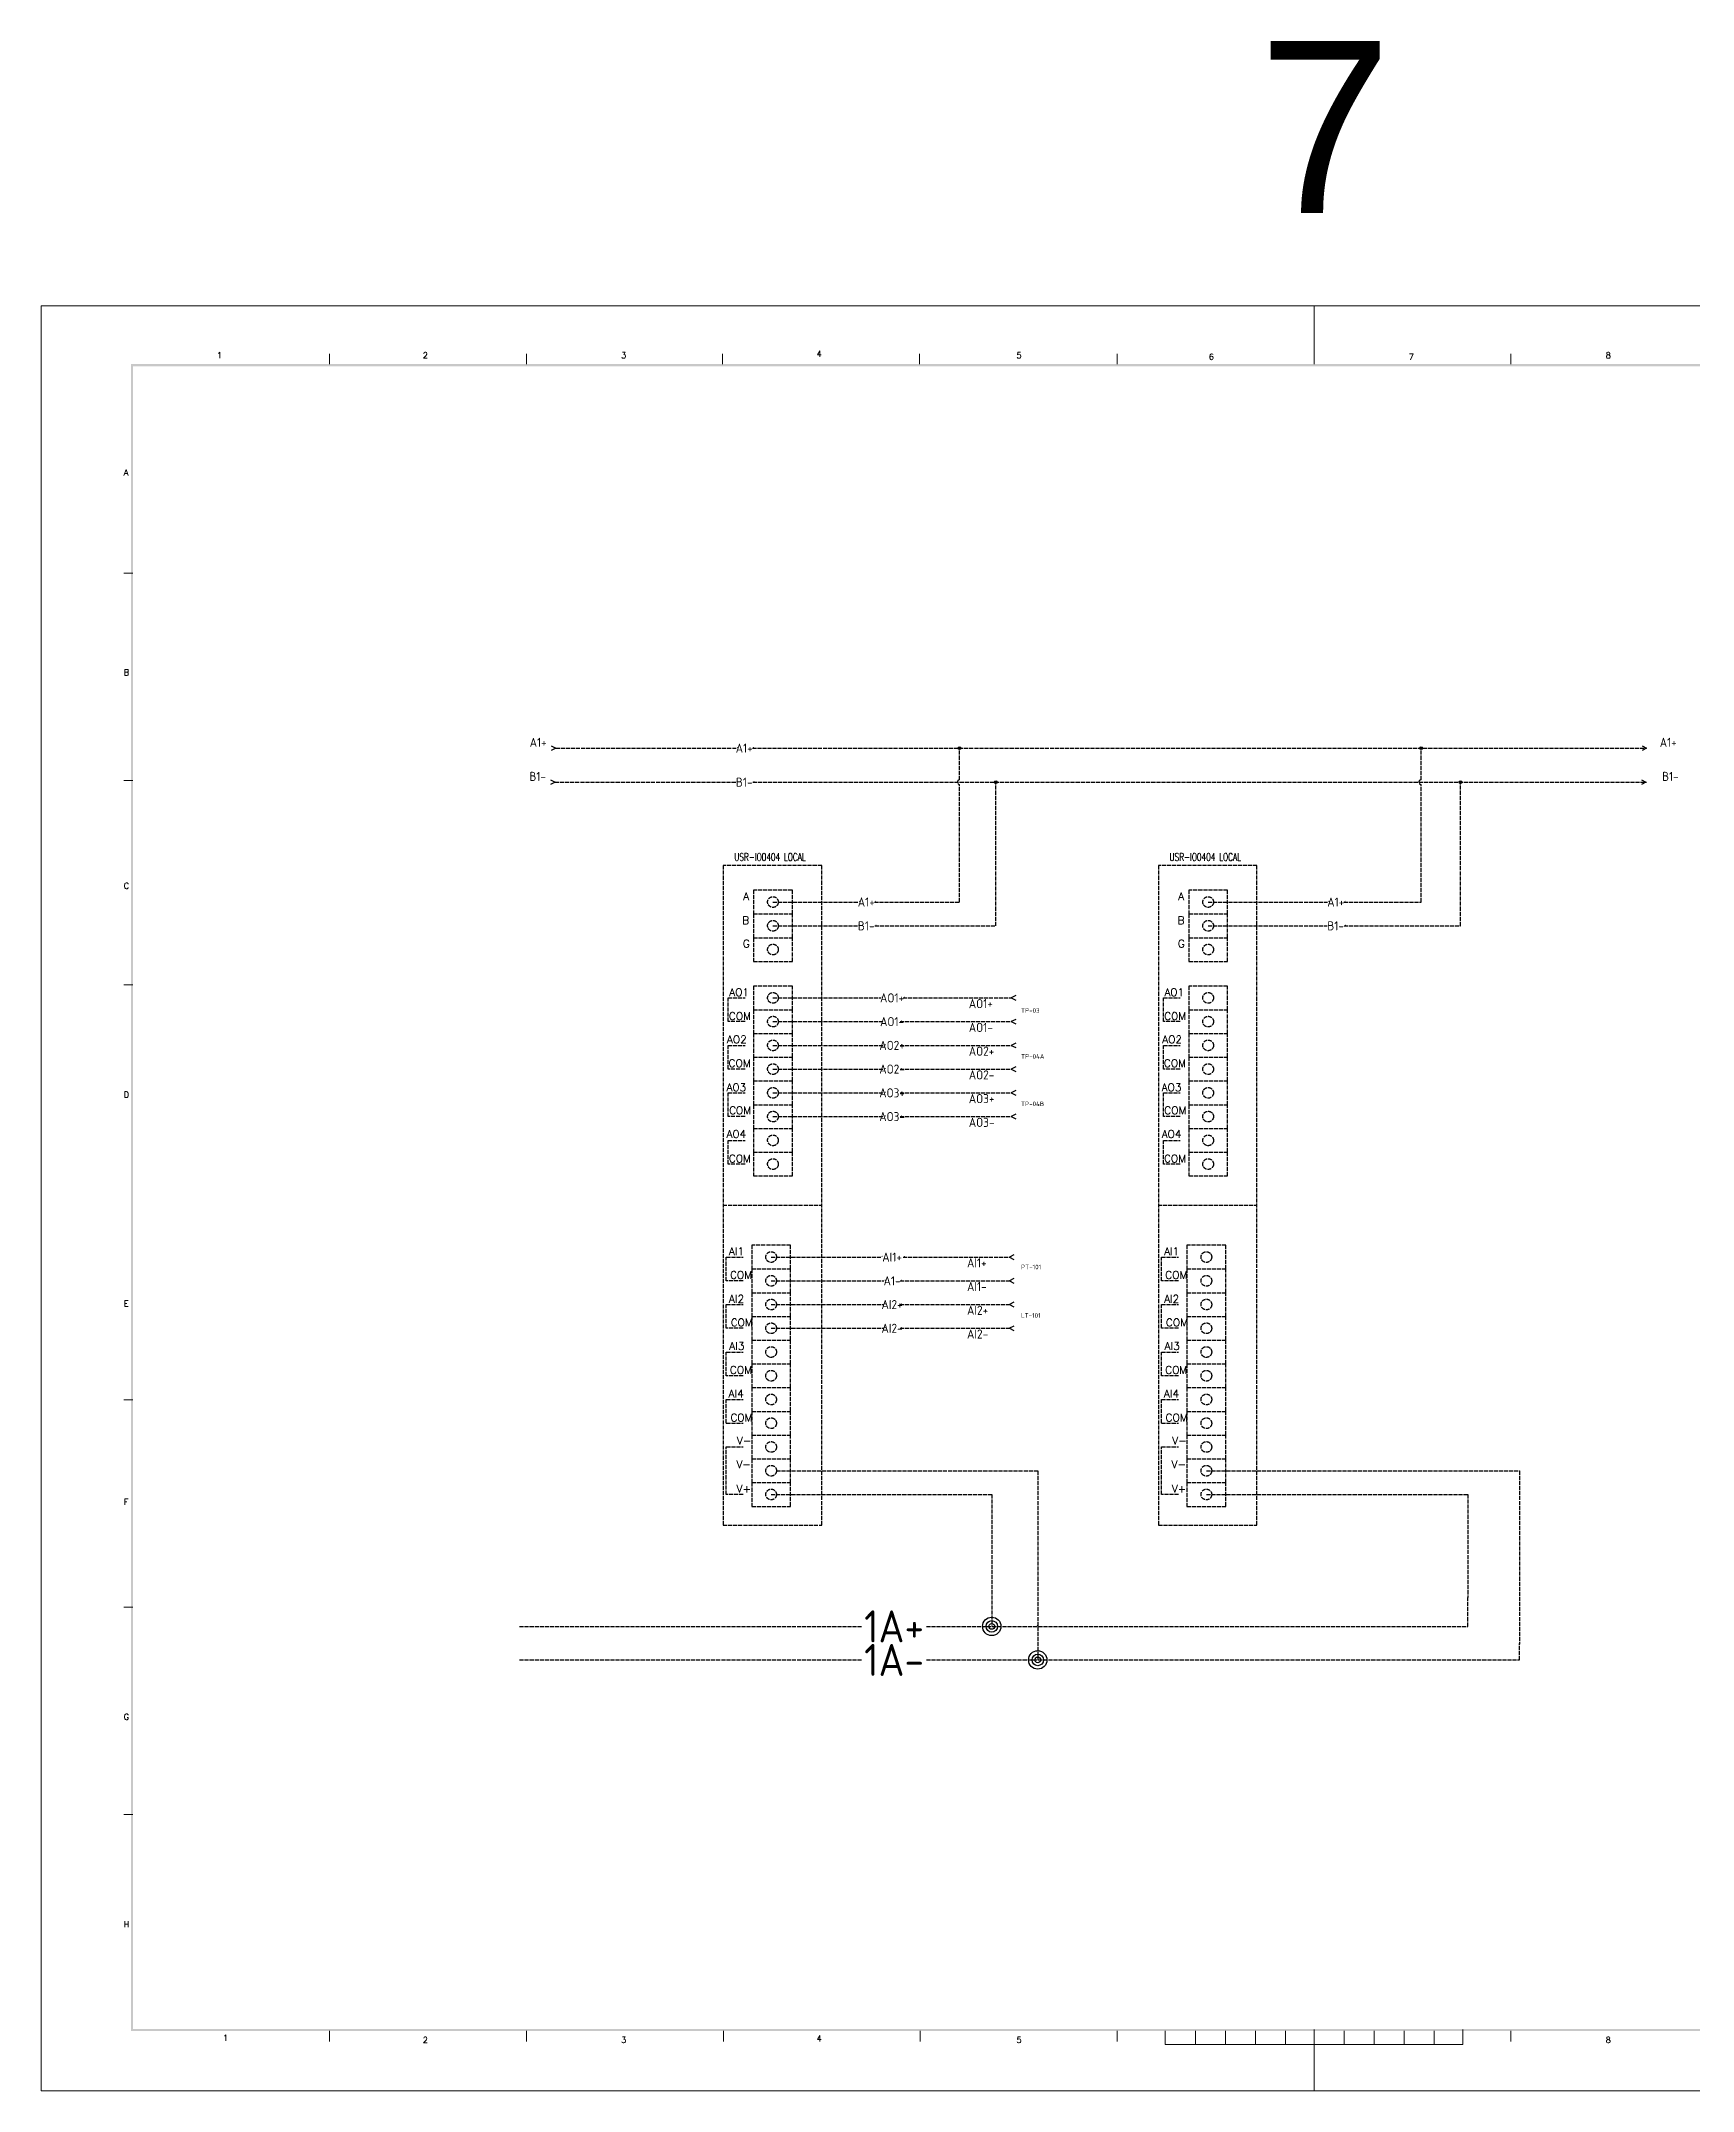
# Model space of a CAD drawing. Header units: millimetres. Extents: x 67033 to 212947, y 35102 to 335921.
# Drawn here: x 84038 to 88950, y 157136 to 163233 of the extents above; entities that cross this region are included whole.
import ezdxf
from ezdxf.enums import TextEntityAlignment as Align

# ---------------------------------------------------------------- set-up
doc = ezdxf.new("R2010")
doc.units = ezdxf.units.MM
doc.linetypes.add('ACAD_ISO02W100', pattern=[15, 12, -3])
for name, color, linetype in [('BORDER', 7, 'Continuous'), ('DESC', 1, 'Continuous'), ('MISC', 2, 'Continuous'), ('RED_2.5mm^2', 1, 'Continuous'), ('SYMS', 7, 'Continuous'), ('WIRES', 7, 'Continuous')]:
    doc.layers.add(name, color=color, linetype=linetype)
doc.styles.add('3', font='ROMANS.SHX', dxfattribs={"width": 0.75})
doc.styles.add('ROMANS', font='romans.shx', dxfattribs={"height": 0.3})
doc.styles.get("Standard").update_dxf_attribs({"font": 'arial.ttf'})
doc.styles.add('WD', font='romans.shx')
doc.styles.add('WD_IEC', font='isocp2.shx', dxfattribs={"width": 0.9, "height": 4})

# ---------------------------------------------------------------- blocks, each defined once
blk = doc.blocks.new('HA1X1')
blk.add_lwpolyline([(-2.5, 1.25), (0, 0), (-2.5, -1.25)])
at = {"style": 'WD_IEC', "flags": 1}
blk.add_attdef('X4TERM01', (0, 0), '', height=0.32, dxfattribs=at)
at = {"style": 'WD_IEC'}
blk.add_attdef('DESC1', (2.5, 0.675), '', height=2.5, dxfattribs=at)
blk.add_attdef('DESC2', text='', height=2.5, dxfattribs=at).set_placement((2.5, -0.675), align=Align.TOP_LEFT)
blk = doc.blocks.new('HT0_LGENERIC')
at = {"style": 'WD_IEC'}
blk.add_attdef('COLOR', text='', height=2.5, dxfattribs=at).set_placement((0, 0), align=Align.MIDDLE_CENTER)
for tag, p in [('X4_TINY_DOT_DONT_REMOVE', (-2.5, 0)), ('X1_TINY_DOT_DONT_REMOVE', (2.5, 0))]:
    blk.add_attdef(tag, p, '', height=0.002, dxfattribs=at)
at = {"style": 'WD_IEC', "flags": 1}
for tag, p in [('X4TERM01', (-2.5, 0)), ('X1TERM01', (2.5, 0))]:
    blk.add_attdef(tag, p, '', height=0.2, dxfattribs=at)
blk = doc.blocks.new('HA1X3Y')
blk.add_lwpolyline([(-2.5, 1.25), (0, 0), (-2.5, -1.25)])
at = {"style": 'WD_IEC'}
blk.add_attdef('DESC1', text='', height=2.5, dxfattribs=at).set_placement((-5, 0.675), align=Align.RIGHT)
at = {"style": 'WD_IEC', "flags": 1}
blk.add_attdef('X1TERM01', (0, 0), '', height=0.32, dxfattribs=at)
at = {"style": 'WD_IEC'}
blk.add_attdef('DESC2', text='', height=2.5, dxfattribs=at).set_placement((-5, -0.675), align=Align.TOP_RIGHT)
blk = doc.blocks.new('WDDOT')
for radius in [0.72, 0.449, 0.223]:
    blk.add_circle((0, 0), radius)

msp = doc.modelspace()

# ---------------------------------------------------------------- linework, layer by layer
at = {"linetype": 'ACAD_ISO02W100'}
for p, q in [((86066.1, 158818.4), (86359.2, 158818.4)), ((87360.3, 158818.4), (87653.4, 158818.4))]:
    msp.add_line(p, q, dxfattribs=at)
at = {"layer": 'BORDER', "linetype": 'Continuous', "lineweight": 9}
for p, q in [((87823.2, 162445.3), (87823.2, 162271)), ((84895.8, 162302.3), (84895.8, 162271)), ((85481.3, 162302.3), (85481.3, 162271)), ((86064.3, 162302.3), (86064.3, 162271)), ((86649.8, 162302.3), (86649.8, 162271)), ((87237.7, 162302.3), (87237.7, 162271)), ((88408.7, 162302.3), (88408.7, 162271)), ((84310.3, 161649.8), (84283.5, 161649.8)), ((84310.3, 161033), (84283.5, 161033)), ((84310.3, 160425.2), (84283.5, 160425.2)), ((84310.3, 159191.6), (84283.5, 159191.6)), ((84310.3, 158574.8), (84283.5, 158574.8)), ((84310.3, 157958.1), (84283.5, 157958.1)), ((84895.8, 157314.5), (84895.8, 157283.2)), ((85481.3, 157314.5), (85481.3, 157283.2)), ((86066.8, 157314.5), (86066.8, 157283.2)), ((86652.3, 157314.5), (86652.3, 157283.2)), ((87237.7, 157314.5), (87237.7, 157283.2)), ((87380.8, 157274.2), (87380.8, 157314.5)), ((87470.2, 157274.2), (87470.2, 157314.5)), ((87470.2, 157274.2), (87470.2, 157314.5)), ((87559.5, 157274.2), (87559.5, 157314.5)), ((87559.5, 157314.5), (87559.5, 157274.2)), ((87648.9, 157274.2), (87648.9, 157314.5)), ((87648.9, 157274.2), (87648.9, 157314.5)), ((87738.3, 157274.2), (87738.3, 157314.5)), ((87738.3, 157314.5), (87738.3, 157274.2)), ((87823.2, 157318.9), (87823.2, 157274.2)), ((87823.2, 157274.2), (87823.2, 157314.5)), ((87823.2, 157310), (87823.2, 157135.7)), ((87912.6, 157274.2), (87912.6, 157314.5)), ((87912.6, 157274.2), (87912.6, 157314.5)), ((88002, 157274.2), (88002, 157314.5)), ((88002, 157314.5), (88002, 157274.2)), ((88091.4, 157274.2), (88091.4, 157314.5)), ((88091.4, 157274.2), (88091.4, 157314.5)), ((88180.8, 157274.2), (88180.8, 157314.5)), ((88180.8, 157314.5), (88180.8, 157274.2)), ((88265.7, 157318.9), (88265.7, 157274.2)), ((88408.7, 157314.5), (88408.7, 157283.2)), ((87823.2, 157274.2), (87380.8, 157274.2)), ((88265.7, 157274.2), (87823.2, 157274.2))]:
    msp.add_line(p, q, dxfattribs=at)
msp.add_lwpolyline([(84037.7, 157135.7), (91555.2, 157135.7), (91555.2, 162445.3), (84037.7, 162445.3)], close=True, dxfattribs=at)
at = {"layer": 'BORDER', "lineweight": 9}
for points in [[(84311.6, 162265.2), (84305.4, 162271.5), (84311.6, 157320.5), (84305.4, 157314.1)], [(91370.6, 162265.2), (91376.9, 162271.5), (84311.6, 162265.2), (84305.4, 162271.5)], [(84311.6, 157320.5), (84305.4, 157314.1), (91370.6, 157320.5), (91376.8, 157314.1)]]:
    msp.add_trace(points, dxfattribs=at)
at = {"layer": 'RED_2.5mm^2', "linetype": 'ACAD_ISO02W100'}
for p, q in [((85568.4, 161129.5), (86104.7, 161129.5)), ((86153, 161129.5), (88812, 161129.5)), ((86769.3, 161035.2), (86769.3, 161129.5)), ((88141.7, 161035.2), (88141.7, 161129.5)), ((85566.4, 161028.4), (86103.4, 161028.4)), ((86154.3, 161028.4), (88812, 161028.4)), ((86769.3, 160671.8), (86769.3, 161021.5)), ((86876.8, 160601.1), (86876.8, 161028.4)), ((88141.7, 160671.8), (88141.7, 161021.5)), ((88259, 160601.1), (88259, 161028.4)), ((86214.1, 160671.8), (86467.6, 160671.8)), ((86515.8, 160671.8), (86769.3, 160671.8)), ((87508.3, 160671.8), (87863.6, 160671.8)), ((87911.8, 160671.8), (88141.7, 160671.8)), ((86214.1, 160601.1), (86466, 160601.1)), ((86516.9, 160601.1), (86876.8, 160601.1)), ((87508.3, 160601.1), (87862, 160601.1)), ((87912.9, 160601.1), (88259, 160601.1)), ((86214.1, 160386.7), (86535.2, 160386.7)), ((86601.5, 160386.7), (86922.6, 160386.7)), ((86214.1, 160316.1), (86544.3, 160316.1)), ((86592.5, 160316.1), (86922.6, 160316.1)), ((86214.1, 160245.5), (86544.3, 160245.5)), ((86592.5, 160245.5), (86922.6, 160245.5)), ((86214.1, 160174.9), (86544.3, 160174.9)), ((86592.5, 160174.9), (86922.6, 160174.9)), ((86214.1, 160104.3), (86544.3, 160104.3)), ((86592.5, 160104.3), (86922.6, 160104.3)), ((86214.1, 160033.7), (86544.3, 160033.7)), ((86592.5, 160033.7), (86922.6, 160033.7)), ((86208.8, 159615.9), (86535.2, 159615.9)), ((86601.5, 159615.9), (86917.2, 159615.9)), ((86208.8, 159545.3), (86544.3, 159545.3)), ((86592.5, 159545.3), (86917.2, 159545.3)), ((86208.8, 159474.7), (86544.3, 159474.7)), ((86592.5, 159474.7), (86917.2, 159474.7)), ((86208.8, 159404.1), (86544.3, 159404.1)), ((86592.5, 159404.1), (86917.2, 159404.1)), ((86224.7, 158980.4), (87001.6, 158980.4)), ((87001.6, 158980.4), (87001.6, 158417.7)), ((87503, 158980.4), (88433.8, 158980.4)), ((88433.8, 158980.4), (88433.8, 158464.2)), ((86208.8, 158909.8), (86864.8, 158909.8)), ((86864.8, 158909.8), (86864.8, 158517.5)), ((87503, 158909.8), (88280.7, 158909.8)), ((88280.7, 158909.8), (88280.7, 158603.2)), ((88280.7, 158517.5), (88280.7, 158603.2)), ((85460.7, 158517.5), (86478.6, 158517.5)), ((86670.3, 158517.5), (86866.7, 158517.5)), ((86866.7, 158517.5), (86999.7, 158517.5)), ((87003.5, 158517.5), (88280.7, 158517.5)), ((88433.8, 158417.7), (88433.8, 158466.8)), ((85460.7, 158417.7), (86478.6, 158417.7)), ((86670.3, 158417.7), (86866.7, 158417.7)), ((86866.7, 158417.7), (87003.5, 158417.7)), ((87003.5, 158417.7), (88433.8, 158417.7))]:
    msp.add_line(p, q, dxfattribs=at)
for centre, radius, start, end in [((86769.3, 161028.4), 6.87, 90, 270), ((88141.7, 161028.4), 6.87, 90, 270), ((87001.6, 158517.5), 1.9, 0, 180)]:
    msp.add_arc(centre, radius, start, end, dxfattribs=at)
at = {"layer": 'WIRES', "linetype": 'ACAD_ISO02W100'}
for p, q in [((86066.1, 160780.3), (86066.1, 158818.4)), ((86359.2, 160780.3), (86066.1, 160780.3)), ((86359.2, 158818.4), (86359.2, 160780.3)), ((87360.3, 160780.3), (87360.3, 158818.4)), ((87653.4, 160780.3), (87360.3, 160780.3)), ((87653.4, 158818.4), (87653.4, 160780.3)), ((86271.8, 160707.1), (86156.5, 160707.1)), ((86156.5, 160707.1), (86156.5, 160636.4)), ((86271.8, 160636.4), (86271.8, 160707.1)), ((87566, 160707.1), (87450.7, 160707.1)), ((87450.7, 160707.1), (87450.7, 160636.4)), ((87566, 160636.4), (87566, 160707.1)), ((86156.5, 160636.4), (86271.8, 160636.4)), ((86156.5, 160636.4), (86156.5, 160565.8)), ((86271.8, 160565.8), (86271.8, 160636.4)), ((87450.7, 160636.4), (87566, 160636.4)), ((87450.7, 160636.4), (87450.7, 160565.8)), ((87566, 160565.8), (87566, 160636.4)), ((86156.5, 160565.8), (86271.8, 160565.8)), ((86156.5, 160565.8), (86156.5, 160495.2)), ((86271.8, 160495.2), (86271.8, 160565.8)), ((87450.7, 160565.8), (87566, 160565.8)), ((87450.7, 160565.8), (87450.7, 160495.2)), ((87566, 160495.2), (87566, 160565.8)), ((86156.5, 160495.2), (86271.8, 160495.2)), ((87450.7, 160495.2), (87566, 160495.2)), ((86271.8, 160422), (86156.5, 160422)), ((86156.5, 160422), (86156.5, 160351.4)), ((86271.8, 160351.4), (86271.8, 160422)), ((87566, 160422), (87450.7, 160422)), ((87450.7, 160422), (87450.7, 160351.4)), ((87566, 160351.4), (87566, 160422)), ((86080.8, 160386.7), (86131.3, 160386.7)), ((86080.8, 160316.1), (86080.8, 160386.7)), ((86156.5, 160351.4), (86271.8, 160351.4)), ((86156.5, 160351.4), (86156.5, 160280.8)), ((86271.8, 160280.8), (86271.8, 160351.4)), ((87375.1, 160386.7), (87425.5, 160386.7)), ((87375.1, 160316.1), (87375.1, 160386.7)), ((87450.7, 160351.4), (87566, 160351.4)), ((87450.7, 160351.4), (87450.7, 160280.8)), ((87566, 160280.8), (87566, 160351.4)), ((86131.3, 160316.1), (86080.8, 160316.1)), ((87425.5, 160316.1), (87375.1, 160316.1)), ((86080.8, 160245.5), (86131.3, 160245.5)), ((86080.8, 160174.9), (86080.8, 160245.5)), ((86156.5, 160280.8), (86271.8, 160280.8)), ((86156.5, 160280.8), (86156.5, 160210.2)), ((86271.8, 160210.2), (86271.8, 160280.8)), ((87375.1, 160245.5), (87425.5, 160245.5)), ((87375.1, 160174.9), (87375.1, 160245.5)), ((87450.7, 160280.8), (87566, 160280.8)), ((87450.7, 160280.8), (87450.7, 160210.2)), ((87566, 160210.2), (87566, 160280.8)), ((86131.3, 160174.9), (86080.8, 160174.9)), ((86156.5, 160210.2), (86271.8, 160210.2)), ((86156.5, 160210.2), (86156.5, 160139.6)), ((86271.8, 160139.6), (86271.8, 160210.2)), ((87425.5, 160174.9), (87375.1, 160174.9)), ((87450.7, 160210.2), (87566, 160210.2)), ((87450.7, 160210.2), (87450.7, 160139.6)), ((87566, 160139.6), (87566, 160210.2)), ((86156.5, 160139.6), (86271.8, 160139.6)), ((86156.5, 160139.6), (86156.5, 160069)), ((86271.8, 160069), (86271.8, 160139.6)), ((87450.7, 160139.6), (87566, 160139.6)), ((87450.7, 160139.6), (87450.7, 160069)), ((87566, 160069), (87566, 160139.6)), ((86080.8, 160104.3), (86131.3, 160104.3)), ((86080.8, 160033.7), (86080.8, 160104.3)), ((86156.5, 160069), (86271.8, 160069)), ((86156.5, 160069), (86156.5, 159998.4)), ((86271.8, 159998.4), (86271.8, 160069)), ((87375.1, 160104.3), (87425.5, 160104.3)), ((87375.1, 160033.7), (87375.1, 160104.3)), ((87450.7, 160069), (87566, 160069)), ((87450.7, 160069), (87450.7, 159998.4)), ((87566, 159998.4), (87566, 160069)), ((86131.3, 160033.7), (86080.8, 160033.7)), ((86156.5, 159998.4), (86271.8, 159998.4)), ((86156.5, 159998.4), (86156.5, 159927.7)), ((86271.8, 159927.7), (86271.8, 159998.4)), ((87425.5, 160033.7), (87375.1, 160033.7)), ((87450.7, 159998.4), (87566, 159998.4)), ((87450.7, 159998.4), (87450.7, 159927.7)), ((87566, 159927.7), (87566, 159998.4)), ((86080.8, 159963), (86131.3, 159963)), ((86080.8, 159892.4), (86080.8, 159963)), ((86156.5, 159927.7), (86271.8, 159927.7)), ((86156.5, 159927.7), (86156.5, 159857.1)), ((86271.8, 159857.1), (86271.8, 159927.7)), ((87375.1, 159963), (87425.5, 159963)), ((87375.1, 159892.4), (87375.1, 159963)), ((87450.7, 159927.7), (87566, 159927.7)), ((87450.7, 159927.7), (87450.7, 159857.1)), ((87566, 159857.1), (87566, 159927.7)), ((86131.3, 159892.4), (86080.8, 159892.4)), ((87425.5, 159892.4), (87375.1, 159892.4)), ((86156.5, 159857.1), (86271.8, 159857.1)), ((87450.7, 159857.1), (87566, 159857.1)), ((86065.5, 159770.4), (86359.2, 159770.4)), ((87359.7, 159770.4), (87653.4, 159770.4)), ((86266.5, 159651.2), (86151.1, 159651.2)), ((86151.1, 159651.2), (86151.1, 159580.6)), ((86266.5, 159580.6), (86266.5, 159651.2)), ((87560.7, 159651.2), (87445.3, 159651.2)), ((87445.3, 159651.2), (87445.3, 159580.6)), ((87560.7, 159580.6), (87560.7, 159651.2)), ((86075.5, 159615.9), (86125.9, 159615.9)), ((86075.5, 159545.3), (86075.5, 159615.9)), ((86151.1, 159580.6), (86266.5, 159580.6)), ((86151.1, 159580.6), (86151.1, 159510)), ((86266.5, 159510), (86266.5, 159580.6)), ((87369.7, 159615.9), (87420.1, 159615.9)), ((87369.7, 159545.3), (87369.7, 159615.9)), ((87445.3, 159580.6), (87560.7, 159580.6)), ((87445.3, 159580.6), (87445.3, 159510)), ((87560.7, 159510), (87560.7, 159580.6)), ((86125.9, 159545.3), (86075.5, 159545.3)), ((86151.1, 159510), (86266.5, 159510)), ((86151.1, 159510), (86151.1, 159439.4)), ((86266.5, 159439.4), (86266.5, 159510)), ((87420.1, 159545.3), (87369.7, 159545.3)), ((87445.3, 159510), (87560.7, 159510)), ((87445.3, 159510), (87445.3, 159439.4)), ((87560.7, 159439.4), (87560.7, 159510)), ((86075.5, 159474.7), (86125.9, 159474.7)), ((86075.5, 159404.1), (86075.5, 159474.7)), ((86151.1, 159439.4), (86266.5, 159439.4)), ((86151.1, 159439.4), (86151.1, 159368.8)), ((86266.5, 159368.8), (86266.5, 159439.4)), ((87369.7, 159474.7), (87420.1, 159474.7)), ((87369.7, 159404.1), (87369.7, 159474.7)), ((87445.3, 159439.4), (87560.7, 159439.4)), ((87445.3, 159439.4), (87445.3, 159368.8)), ((87560.7, 159368.8), (87560.7, 159439.4)), ((86125.9, 159404.1), (86075.5, 159404.1)), ((87420.1, 159404.1), (87369.7, 159404.1)), ((86075.5, 159333.5), (86125.9, 159333.5)), ((86075.5, 159262.9), (86075.5, 159333.5)), ((86151.1, 159368.8), (86266.5, 159368.8)), ((86151.1, 159368.8), (86151.1, 159298.2)), ((86266.5, 159298.2), (86266.5, 159368.8)), ((87369.7, 159333.5), (87420.1, 159333.5)), ((87369.7, 159262.9), (87369.7, 159333.5)), ((87445.3, 159368.8), (87560.7, 159368.8)), ((87445.3, 159368.8), (87445.3, 159298.2)), ((87560.7, 159298.2), (87560.7, 159368.8)), ((86125.9, 159262.9), (86075.5, 159262.9)), ((86151.1, 159298.2), (86266.5, 159298.2)), ((86151.1, 159298.2), (86151.1, 159227.6)), ((86266.5, 159227.6), (86266.5, 159298.2)), ((87420.1, 159262.9), (87369.7, 159262.9)), ((87445.3, 159298.2), (87560.7, 159298.2)), ((87445.3, 159298.2), (87445.3, 159227.6)), ((87560.7, 159227.6), (87560.7, 159298.2)), ((86075.5, 159192.3), (86125.9, 159192.3)), ((86075.5, 159121.7), (86075.5, 159192.3)), ((86151.1, 159227.6), (86266.5, 159227.6)), ((86151.1, 159227.6), (86151.1, 159157)), ((86266.5, 159157), (86266.5, 159227.6)), ((87369.7, 159192.3), (87420.1, 159192.3)), ((87369.7, 159121.7), (87369.7, 159192.3)), ((87445.3, 159227.6), (87560.7, 159227.6)), ((87445.3, 159227.6), (87445.3, 159157)), ((87560.7, 159157), (87560.7, 159227.6)), ((86151.1, 159157), (86266.5, 159157)), ((86151.1, 159157), (86151.1, 159086.4)), ((86266.5, 159086.4), (86266.5, 159157)), ((87445.3, 159157), (87560.7, 159157)), ((87445.3, 159157), (87445.3, 159086.4)), ((87560.7, 159086.4), (87560.7, 159157)), ((86075.5, 159121.7), (86125.9, 159121.7)), ((86151.1, 159086.4), (86266.5, 159086.4)), ((86151.1, 159086.4), (86151.1, 159015.8)), ((86266.5, 159015.8), (86266.5, 159086.4)), ((87369.7, 159121.7), (87420.1, 159121.7)), ((87445.3, 159086.4), (87560.7, 159086.4)), ((87445.3, 159086.4), (87445.3, 159015.8)), ((87560.7, 159015.8), (87560.7, 159086.4)), ((86075.5, 159051.1), (86125.9, 159051.1)), ((86075.5, 158909.8), (86075.5, 159051.1)), ((86151.1, 159015.8), (86266.5, 159015.8)), ((86151.1, 159015.8), (86151.1, 158945.1)), ((86266.5, 158945.1), (86266.5, 159015.8)), ((87369.7, 159051.1), (87420.1, 159051.1)), ((87369.7, 158909.8), (87369.7, 159051.1)), ((87445.3, 159015.8), (87560.7, 159015.8)), ((87445.3, 159015.8), (87445.3, 158945.1)), ((87560.7, 158945.1), (87560.7, 159015.8)), ((86125.9, 158909.8), (86075.5, 158909.8)), ((86151.1, 158945.1), (86266.5, 158945.1)), ((86151.1, 158945.1), (86151.1, 158874.5)), ((86266.5, 158874.5), (86266.5, 158945.1)), ((87420.1, 158909.8), (87369.7, 158909.8)), ((87445.3, 158945.1), (87560.7, 158945.1)), ((87445.3, 158945.1), (87445.3, 158874.5)), ((87560.7, 158874.5), (87560.7, 158945.1)), ((86151.1, 158874.5), (86266.5, 158874.5)), ((87445.3, 158874.5), (87560.7, 158874.5))]:
    msp.add_line(p, q, dxfattribs=at)
for centre in [(86214.1, 160671.8), (87508.3, 160671.8), (86214.1, 160601.1), (87508.3, 160601.1), (86214.1, 160530.5), (87508.3, 160530.5), (86214.1, 160386.7), (87508.3, 160386.7), (86214.1, 160316.1), (87508.3, 160316.1), (86214.1, 160245.5), (87508.3, 160245.5), (86214.1, 160174.9), (87508.3, 160174.9), (86214.1, 160104.3), (87508.3, 160104.3), (86214.1, 160033.7), (87508.3, 160033.7), (86214.1, 159963), (87508.3, 159963), (86214.1, 159892.4), (87508.3, 159892.4), (86208.8, 159615.9), (87503, 159615.9), (86208.8, 159545.3), (87503, 159545.3), (86208.8, 159474.7), (87503, 159474.7), (86208.8, 159404.1), (87503, 159404.1), (86208.8, 159333.5), (87503, 159333.5), (86208.8, 159262.9), (87503, 159262.9), (86208.8, 159192.3), (87503, 159192.3), (86208.8, 159121.7), (87503, 159121.7), (86208.8, 159051.1), (87503, 159051.1), (86208.8, 158980.4), (87503, 158980.4), (86208.8, 158909.8), (87503, 158909.8)]:
    msp.add_circle(centre, 15.9, dxfattribs=at)

# ---------------------------------------------------------------- block references
at = {"layer": 'SYMS', "linetype": 'ACAD_ISO02W100'}
ref = msp.add_blockref('HA1X3Y', (85568.4, 161129.5), dxfattribs=dict(at, xscale=5.406368959740677, yscale=5.406368959740677, zscale=5.406368959740677))
ref.add_attrib('DESC1', 'A1+', dxfattribs={"layer": 'DESC', "height": 27.03, "style": 'WD_IEC'}).set_placement((85541.4, 161133.2), align=Align.RIGHT)
ref = msp.add_blockref('HT0_LGENERIC', (86128.8, 161129.5), dxfattribs=dict(at, xscale=5.406368959740677, yscale=5.406368959740677, zscale=5.406368959740677))
ref.add_attrib('X4_TINY_DOT_DONT_REMOVE', '.', (86104.7, 161129.5), dxfattribs={"layer": 'MISC', "height": 27, "style": 'WD_IEC'})
ref.add_attrib('X1_TINY_DOT_DONT_REMOVE', '.', (86153, 161129.5), dxfattribs={"layer": 'MISC', "height": 27, "style": 'WD_IEC'})
ref.add_attrib('COLOR', 'A1+', dxfattribs={"layer": 'MISC', "height": 27.03, "style": 'WD_IEC'}).set_placement((86128.8, 161129.5), align=Align.MIDDLE_CENTER)
ref = msp.add_blockref('HA1X3Y', (88812, 161129.5), dxfattribs=dict(at, xscale=5.406368959740677, yscale=5.406368959740677, zscale=5.406368959740677))
ref.add_attrib('DESC1', 'A1+', dxfattribs={"layer": 'DESC', "height": 27.03, "style": 'WD_IEC'}).set_placement((88901.7, 161133.2), align=Align.RIGHT)
for p, xscale, yscale, zscale in [((86769.3, 161129.5), 5.406368959740677, 5.406368959740677, 5.406368959740677), ((88141.7, 161129.5), 5.406368959740677, 5.406368959740677, 5.406368959740677), ((86876.8, 161028.4), 5.406368959740677, 5.406368959740677, 5.406368959740677), ((88259, 161028.4), 5.406368959740677, 5.406368959740677, 5.406368959740677), ((86864.8, 158517.5), 38.1, 38.1, 38.1), ((87001.6, 158417.7), 38.1, 38.1, 38.1)]:
    msp.add_blockref('WDDOT', p, dxfattribs=dict(at, xscale=xscale, yscale=yscale, zscale=zscale))
ref = msp.add_blockref('HA1X3Y', (85566.4, 161028.4), dxfattribs=dict(at, xscale=5.406368959740677, yscale=5.406368959740677, zscale=5.406368959740677))
ref.add_attrib('DESC1', 'B1-', dxfattribs={"layer": 'DESC', "height": 27.03, "style": 'WD_IEC'}).set_placement((85539.4, 161032), align=Align.RIGHT)
ref = msp.add_blockref('HT0_LGENERIC', (86128.8, 161028.4), dxfattribs=dict(at, xscale=5.406368959740677, yscale=5.406368959740677, zscale=5.406368959740677))
ref.add_attrib('X4_TINY_DOT_DONT_REMOVE', '.', (86103.4, 161028.4), dxfattribs={"layer": 'MISC', "height": 27, "style": 'WD_IEC'})
ref.add_attrib('X1_TINY_DOT_DONT_REMOVE', '.', (86154.3, 161028.4), dxfattribs={"layer": 'MISC', "height": 27, "style": 'WD_IEC'})
ref.add_attrib('COLOR', 'B1-', dxfattribs={"layer": 'MISC', "height": 27.03, "style": 'WD_IEC'}).set_placement((86128.8, 161028.4), align=Align.MIDDLE_CENTER)
ref = msp.add_blockref('HA1X3Y', (88810, 161028.4), dxfattribs=dict(at, xscale=5.406368959740677, yscale=5.406368959740677, zscale=5.406368959740677))
ref.add_attrib('DESC1', 'B1-', dxfattribs={"layer": 'DESC', "height": 27.03, "style": 'WD_IEC'}).set_placement((88907.5, 161032), align=Align.RIGHT)
ref = msp.add_blockref('HT0_LGENERIC', (86491.7, 160671.8), dxfattribs=dict(at, xscale=5.406368959740677, yscale=5.406368959740677, zscale=5.406368959740677))
ref.add_attrib('X4_TINY_DOT_DONT_REMOVE', '.', (86467.6, 160671.8), dxfattribs={"layer": 'MISC', "height": 27, "style": 'WD_IEC'})
ref.add_attrib('X1_TINY_DOT_DONT_REMOVE', '.', (86515.8, 160671.8), dxfattribs={"layer": 'MISC', "height": 27, "style": 'WD_IEC'})
ref.add_attrib('COLOR', 'A1+', dxfattribs={"layer": 'MISC', "height": 27.03, "style": 'WD_IEC'}).set_placement((86491.7, 160671.8), align=Align.MIDDLE_CENTER)
ref = msp.add_blockref('HT0_LGENERIC', (87887.7, 160671.8), dxfattribs=dict(at, xscale=5.406368959740677, yscale=5.406368959740677, zscale=5.406368959740677))
ref.add_attrib('X4_TINY_DOT_DONT_REMOVE', '.', (87863.6, 160671.8), dxfattribs={"layer": 'MISC', "height": 27, "style": 'WD_IEC'})
ref.add_attrib('X1_TINY_DOT_DONT_REMOVE', '.', (87911.8, 160671.8), dxfattribs={"layer": 'MISC', "height": 27, "style": 'WD_IEC'})
ref.add_attrib('COLOR', 'A1+', dxfattribs={"layer": 'MISC', "height": 27.03, "style": 'WD_IEC'}).set_placement((87887.7, 160671.8), align=Align.MIDDLE_CENTER)
ref = msp.add_blockref('HT0_LGENERIC', (86491.5, 160601.1), dxfattribs=dict(at, xscale=5.406368959740677, yscale=5.406368959740677, zscale=5.406368959740677))
ref.add_attrib('X4_TINY_DOT_DONT_REMOVE', '.', (86466, 160601.1), dxfattribs={"layer": 'MISC', "height": 27, "style": 'WD_IEC'})
ref.add_attrib('X1_TINY_DOT_DONT_REMOVE', '.', (86516.9, 160601.1), dxfattribs={"layer": 'MISC', "height": 27, "style": 'WD_IEC'})
ref.add_attrib('COLOR', 'B1-', dxfattribs={"layer": 'MISC', "height": 27.03, "style": 'WD_IEC'}).set_placement((86491.5, 160601.1), align=Align.MIDDLE_CENTER)
ref = msp.add_blockref('HT0_LGENERIC', (87887.4, 160601.1), dxfattribs=dict(at, xscale=5.406368959740677, yscale=5.406368959740677, zscale=5.406368959740677))
ref.add_attrib('X4_TINY_DOT_DONT_REMOVE', '.', (87862, 160601.1), dxfattribs={"layer": 'MISC', "height": 27, "style": 'WD_IEC'})
ref.add_attrib('X1_TINY_DOT_DONT_REMOVE', '.', (87912.9, 160601.1), dxfattribs={"layer": 'MISC', "height": 27, "style": 'WD_IEC'})
ref.add_attrib('COLOR', 'B1-', dxfattribs={"layer": 'MISC', "height": 27.03, "style": 'WD_IEC'}).set_placement((87887.4, 160601.1), align=Align.MIDDLE_CENTER)
ref = msp.add_blockref('HT0_LGENERIC', (86568.4, 160386.7), dxfattribs=dict(at, xscale=5.406368959740677, yscale=5.406368959740677, zscale=5.406368959740677))
ref.add_attrib('X4_TINY_DOT_DONT_REMOVE', '.', (86535.2, 160386.7), dxfattribs={"layer": 'MISC', "height": 27, "style": 'WD_IEC'})
ref.add_attrib('X1_TINY_DOT_DONT_REMOVE', '.', (86601.5, 160386.7), dxfattribs={"layer": 'MISC', "height": 27, "style": 'WD_IEC'})
ref.add_attrib('COLOR', 'AO1+', dxfattribs={"layer": 'MISC', "height": 27.03, "style": 'WD_IEC'}).set_placement((86568.4, 160386.7), align=Align.MIDDLE_CENTER)
ref = msp.add_blockref('HA1X1', (86922.6, 160386.7), dxfattribs=dict(at, xscale=-5.406368959740677, yscale=5.406368959740677, zscale=5.406368959740677))
ref.add_attrib('DESC2', 'AO1+', dxfattribs={"layer": 'DESC', "height": 27.03, "style": 'WD_IEC'}).set_placement((86796.6, 160383.1), align=Align.TOP_LEFT)
ref = msp.add_blockref('HT0_LGENERIC', (86568.4, 160316.1), dxfattribs=dict(at, xscale=5.406368959740677, yscale=5.406368959740677, zscale=5.406368959740677))
ref.add_attrib('X4_TINY_DOT_DONT_REMOVE', '.', (86544.3, 160316.1), dxfattribs={"layer": 'MISC', "height": 27, "style": 'WD_IEC'})
ref.add_attrib('X1_TINY_DOT_DONT_REMOVE', '.', (86592.5, 160316.1), dxfattribs={"layer": 'MISC', "height": 27, "style": 'WD_IEC'})
ref.add_attrib('COLOR', 'AO1-', dxfattribs={"layer": 'MISC', "height": 27.03, "style": 'WD_IEC'}).set_placement((86568.4, 160316.1), align=Align.MIDDLE_CENTER)
ref = msp.add_blockref('HA1X1', (86922.6, 160316.1), dxfattribs=dict(at, xscale=-5.406368959740677, yscale=5.406368959740677, zscale=5.406368959740677))
ref.add_attrib('DESC2', 'AO1-', dxfattribs={"layer": 'DESC', "height": 27.03, "style": 'WD_IEC'}).set_placement((86796.6, 160312.4), align=Align.TOP_LEFT)
ref = msp.add_blockref('HT0_LGENERIC', (86568.4, 160245.5), dxfattribs=dict(at, xscale=5.406368959740677, yscale=5.406368959740677, zscale=5.406368959740677))
ref.add_attrib('X4_TINY_DOT_DONT_REMOVE', '.', (86544.3, 160245.5), dxfattribs={"layer": 'MISC', "height": 27, "style": 'WD_IEC'})
ref.add_attrib('X1_TINY_DOT_DONT_REMOVE', '.', (86592.5, 160245.5), dxfattribs={"layer": 'MISC', "height": 27, "style": 'WD_IEC'})
ref.add_attrib('COLOR', 'AO2+', dxfattribs={"layer": 'MISC', "height": 27.03, "style": 'WD_IEC'}).set_placement((86568.4, 160245.5), align=Align.MIDDLE_CENTER)
ref = msp.add_blockref('HA1X1', (86922.6, 160245.5), dxfattribs=dict(at, xscale=-5.406368959740677, yscale=5.406368959740677, zscale=5.406368959740677))
ref.add_attrib('DESC2', 'AO2+', dxfattribs={"layer": 'DESC', "height": 27.03, "style": 'WD_IEC'}).set_placement((86796.6, 160241.8), align=Align.TOP_LEFT)
ref = msp.add_blockref('HT0_LGENERIC', (86568.4, 160174.9), dxfattribs=dict(at, xscale=5.406368959740677, yscale=5.406368959740677, zscale=5.406368959740677))
ref.add_attrib('X4_TINY_DOT_DONT_REMOVE', '.', (86544.3, 160174.9), dxfattribs={"layer": 'MISC', "height": 27, "style": 'WD_IEC'})
ref.add_attrib('X1_TINY_DOT_DONT_REMOVE', '.', (86592.5, 160174.9), dxfattribs={"layer": 'MISC', "height": 27, "style": 'WD_IEC'})
ref.add_attrib('COLOR', 'AO2-', dxfattribs={"layer": 'MISC', "height": 27.03, "style": 'WD_IEC'}).set_placement((86568.4, 160174.9), align=Align.MIDDLE_CENTER)
ref = msp.add_blockref('HA1X1', (86922.6, 160174.9), dxfattribs=dict(at, xscale=-5.406368959740677, yscale=5.406368959740677, zscale=5.406368959740677))
ref.add_attrib('DESC2', 'AO2-', dxfattribs={"layer": 'DESC', "height": 27.03, "style": 'WD_IEC'}).set_placement((86796.6, 160171.2), align=Align.TOP_LEFT)
ref = msp.add_blockref('HT0_LGENERIC', (86568.4, 160104.3), dxfattribs=dict(at, xscale=5.406368959740677, yscale=5.406368959740677, zscale=5.406368959740677))
ref.add_attrib('X4_TINY_DOT_DONT_REMOVE', '.', (86544.3, 160104.3), dxfattribs={"layer": 'MISC', "height": 27, "style": 'WD_IEC'})
ref.add_attrib('X1_TINY_DOT_DONT_REMOVE', '.', (86592.5, 160104.3), dxfattribs={"layer": 'MISC', "height": 27, "style": 'WD_IEC'})
ref.add_attrib('COLOR', 'AO3+', dxfattribs={"layer": 'MISC', "height": 27.03, "style": 'WD_IEC'}).set_placement((86568.4, 160104.3), align=Align.MIDDLE_CENTER)
ref = msp.add_blockref('HA1X1', (86922.6, 160104.3), dxfattribs=dict(at, xscale=-5.406368959740677, yscale=5.406368959740677, zscale=5.406368959740677))
ref.add_attrib('DESC2', 'AO3+', dxfattribs={"layer": 'DESC', "height": 27.03, "style": 'WD_IEC'}).set_placement((86796.6, 160100.6), align=Align.TOP_LEFT)
ref = msp.add_blockref('HT0_LGENERIC', (86568.4, 160033.7), dxfattribs=dict(at, xscale=5.406368959740677, yscale=5.406368959740677, zscale=5.406368959740677))
ref.add_attrib('X4_TINY_DOT_DONT_REMOVE', '.', (86544.3, 160033.7), dxfattribs={"layer": 'MISC', "height": 27, "style": 'WD_IEC'})
ref.add_attrib('X1_TINY_DOT_DONT_REMOVE', '.', (86592.5, 160033.7), dxfattribs={"layer": 'MISC', "height": 27, "style": 'WD_IEC'})
ref.add_attrib('COLOR', 'AO3-', dxfattribs={"layer": 'MISC', "height": 27.03, "style": 'WD_IEC'}).set_placement((86568.4, 160033.7), align=Align.MIDDLE_CENTER)
ref = msp.add_blockref('HA1X1', (86922.6, 160033.7), dxfattribs=dict(at, xscale=-5.406368959740677, yscale=5.406368959740677, zscale=5.406368959740677))
ref.add_attrib('DESC2', 'AO3-', dxfattribs={"layer": 'DESC', "height": 27.03, "style": 'WD_IEC'}).set_placement((86796.6, 160030), align=Align.TOP_LEFT)
ref = msp.add_blockref('HT0_LGENERIC', (86568.4, 159615.9), dxfattribs=dict(at, xscale=5.406368959740677, yscale=5.406368959740677, zscale=5.406368959740677))
ref.add_attrib('X4_TINY_DOT_DONT_REMOVE', '.', (86535.2, 159615.9), dxfattribs={"layer": 'MISC', "height": 27, "style": 'WD_IEC'})
ref.add_attrib('X1_TINY_DOT_DONT_REMOVE', '.', (86601.5, 159615.9), dxfattribs={"layer": 'MISC', "height": 27, "style": 'WD_IEC'})
ref.add_attrib('COLOR', 'AI1+', dxfattribs={"layer": 'MISC', "height": 27.03, "style": 'WD_IEC'}).set_placement((86568.4, 159615.9), align=Align.MIDDLE_CENTER)
ref = msp.add_blockref('HA1X1', (86917.2, 159615.9), dxfattribs=dict(at, xscale=-5.406368959740677, yscale=5.406368959740677, zscale=5.406368959740677))
ref.add_attrib('DESC2', 'AI1+', dxfattribs={"layer": 'DESC', "height": 27.03, "style": 'WD_IEC'}).set_placement((86791.3, 159612.3), align=Align.TOP_LEFT)
ref = msp.add_blockref('HT0_LGENERIC', (86568.4, 159545.3), dxfattribs=dict(at, xscale=5.406368959740677, yscale=5.406368959740677, zscale=5.406368959740677))
ref.add_attrib('X4_TINY_DOT_DONT_REMOVE', '.', (86544.3, 159545.3), dxfattribs={"layer": 'MISC', "height": 27, "style": 'WD_IEC'})
ref.add_attrib('X1_TINY_DOT_DONT_REMOVE', '.', (86592.5, 159545.3), dxfattribs={"layer": 'MISC', "height": 27, "style": 'WD_IEC'})
ref.add_attrib('COLOR', 'A1-', dxfattribs={"layer": 'MISC', "height": 27.03, "style": 'WD_IEC'}).set_placement((86568.4, 159545.3), align=Align.MIDDLE_CENTER)
ref = msp.add_blockref('HA1X1', (86917.2, 159545.3), dxfattribs=dict(at, xscale=-5.406368959740677, yscale=5.406368959740677, zscale=5.406368959740677))
ref.add_attrib('DESC2', 'AI1-', dxfattribs={"layer": 'DESC', "height": 27.03, "style": 'WD_IEC'}).set_placement((86791.3, 159541.7), align=Align.TOP_LEFT)
ref = msp.add_blockref('HT0_LGENERIC', (86568.4, 159474.7), dxfattribs=dict(at, xscale=5.406368959740677, yscale=5.406368959740677, zscale=5.406368959740677))
ref.add_attrib('X4_TINY_DOT_DONT_REMOVE', '.', (86544.3, 159474.7), dxfattribs={"layer": 'MISC', "height": 27, "style": 'WD_IEC'})
ref.add_attrib('X1_TINY_DOT_DONT_REMOVE', '.', (86592.5, 159474.7), dxfattribs={"layer": 'MISC', "height": 27, "style": 'WD_IEC'})
ref.add_attrib('COLOR', 'AI2+', dxfattribs={"layer": 'MISC', "height": 27.03, "style": 'WD_IEC'}).set_placement((86568.4, 159474.7), align=Align.MIDDLE_CENTER)
ref = msp.add_blockref('HA1X1', (86917.2, 159474.7), dxfattribs=dict(at, xscale=-5.406368959740677, yscale=5.406368959740677, zscale=5.406368959740677))
ref.add_attrib('DESC2', 'AI2+', dxfattribs={"layer": 'DESC', "height": 27.03, "style": 'WD_IEC'}).set_placement((86791.3, 159471.1), align=Align.TOP_LEFT)
ref = msp.add_blockref('HT0_LGENERIC', (86568.4, 159404.1), dxfattribs=dict(at, xscale=5.406368959740677, yscale=5.406368959740677, zscale=5.406368959740677))
ref.add_attrib('X4_TINY_DOT_DONT_REMOVE', '.', (86544.3, 159404.1), dxfattribs={"layer": 'MISC', "height": 27, "style": 'WD_IEC'})
ref.add_attrib('X1_TINY_DOT_DONT_REMOVE', '.', (86592.5, 159404.1), dxfattribs={"layer": 'MISC', "height": 27, "style": 'WD_IEC'})
ref.add_attrib('COLOR', 'AI2-', dxfattribs={"layer": 'MISC', "height": 27.03, "style": 'WD_IEC'}).set_placement((86568.4, 159404.1), align=Align.MIDDLE_CENTER)
ref = msp.add_blockref('HA1X1', (86917.2, 159404.1), dxfattribs=dict(at, xscale=-5.406368959740677, yscale=5.406368959740677, zscale=5.406368959740677))
ref.add_attrib('DESC2', 'AI2-', dxfattribs={"layer": 'DESC', "height": 27.03, "style": 'WD_IEC'}).set_placement((86791.3, 159400.5), align=Align.TOP_LEFT)
ref = msp.add_blockref('HT0_LGENERIC', (86574.4, 158517.5), dxfattribs=dict(at, xscale=38.1, yscale=38.1, zscale=38.1))
ref.add_attrib('X4_TINY_DOT_DONT_REMOVE', '.', (86478.6, 158517.5), dxfattribs={"layer": 'MISC', "height": 0.0762, "style": 'WD_IEC'})
ref.add_attrib('X1_TINY_DOT_DONT_REMOVE', '.', (86670.3, 158517.5), dxfattribs={"layer": 'MISC', "height": 0.0762, "style": 'WD_IEC'})
ref.add_attrib('COLOR', '1A+', dxfattribs={"layer": 'MISC', "height": 95.25, "style": 'WD_IEC'}).set_placement((86574.4, 158517.5), align=Align.MIDDLE_CENTER)
ref = msp.add_blockref('HT0_LGENERIC', (86574.4, 158417.7), dxfattribs=dict(at, xscale=38.1, yscale=38.1, zscale=38.1))
ref.add_attrib('X4_TINY_DOT_DONT_REMOVE', '.', (86478.6, 158417.7), dxfattribs={"layer": 'MISC', "height": 0.0762, "style": 'WD_IEC'})
ref.add_attrib('X1_TINY_DOT_DONT_REMOVE', '.', (86670.3, 158417.7), dxfattribs={"layer": 'MISC', "height": 0.0762, "style": 'WD_IEC'})
ref.add_attrib('COLOR', '1A-', dxfattribs={"layer": 'MISC', "height": 95.25, "style": 'WD_IEC'}).set_placement((86574.4, 158417.7), align=Align.MIDDLE_CENTER)

# ---------------------------------------------------------------- texts
at = {"insert": (87657.3, 163232.6), "char_height": 511.3, "attachment_point": 1}
msp.add_mtext_dynamic_manual_height_columns('7', width=275674.441, gutter_width=2556.3, heights=[0], dxfattribs=at)
at = {"color": 1, "linetype": 'ACAD_ISO02W100', "style": 'WD_IEC'}
for tag, p in [('TP-03', (86951.9, 160356)), ('TP-04A', (86951.9, 160219.4)), ('TP-04B', (86951.9, 160078.2)), ('PT-101', (86951.9, 159593.1)), ('LT-101', (86951.9, 159449.1))]:
    msp.add_attdef(tag, text='', height=13.5, dxfattribs=at).set_placement(p, align=Align.TOP_LEFT)
at = {"layer": 'BORDER', "linetype": 'Continuous', "lineweight": 9, "style": 'ROMANS'}
for s, p in [('1', (84560.6, 162288.9)), ('2', (85172.9, 162288.9)), ('3', (85762.8, 162288.9)), ('4', (86343.9, 162293.4)), ('5', (86938.3, 162288.9)), ('6', (87510.4, 162284.4)), ('7', (88104.8, 162284.4)), ('8', (88690.3, 162288.9)), ('A', (84283.5, 161940.3)), ('B', (84283.5, 161345.9)), ('C', (84283.5, 160711.2)), ('D', (84283.5, 160090)), ('E', (84283.5, 159468.7)), ('F', (84283.5, 158878.8)), ('G', (84283.5, 158239.6)), ('H', (84283.5, 157622.9)), ('1', (84578.5, 157284.8)), ('4', (86343.9, 157283.2)), ('2', (85172.9, 157278.7)), ('3', (85762.8, 157278.7)), ('5', (86938.3, 157278.7)), ('8', (88690.3, 157278.7))]:
    msp.add_text(s, height=17.9, dxfattribs=at).set_placement(p)
at = {"layer": 'WIRES', "linetype": 'ACAD_ISO02W100', "style": '3', "width": 0.7}
for p in [(86099.1, 160794.3), (87393.3, 160794.3)]:
    msp.add_text('USR-IO0404 LOCAL ', height=22.883, dxfattribs=at).set_placement(p)
at = {"layer": 'WIRES', "color": 7, "linetype": 'ACAD_ISO02W100', "style": 'WD'}
for s, height, p in [('A', 22.9, (86125.4, 160677.2)), ('A', 22.9, (87419.6, 160677.2)), ('B', 22.9, (86123.1, 160606)), ('B', 22.9, (87417.3, 160606)), ('G', 22.9, (86124.3, 160536.6)), ('G', 22.9, (87418.5, 160536.6)), ('AO1', 22.88, (86084, 160392.2)), ('AO1', 22.88, (87378.2, 160392.2)), ('COM', 22.88, (86083.1, 160321)), ('COM', 22.88, (87377.3, 160321)), ('AO2', 22.88, (86077.4, 160251.6)), ('AO2', 22.88, (87371.6, 160251.6)), ('COM', 22.88, (86082.4, 160181)), ('COM', 22.88, (87376.6, 160181)), ('AO3', 22.88, (86075.9, 160109.2)), ('AO3', 22.88, (87370.1, 160109.2)), ('COM', 22.88, (86083.7, 160040.7)), ('COM', 22.88, (87377.9, 160040.7)), ('AO4', 22.88, (86075.9, 159970.4)), ('AO4', 22.88, (87370.2, 159970.4)), ('COM', 22.88, (86082.9, 159897.5)), ('COM', 22.88, (87377.1, 159897.5)), ('AI1', 22.88, (86083, 159621.7)), ('AI1', 22.88, (87377.2, 159621.7)), ('COM', 22.88, (86086.6, 159551.3)), ('COM', 22.88, (87380.8, 159551.3)), ('AI2', 22.88, (86083, 159480.2)), ('AI2', 22.88, (87377.2, 159480.2)), ('COM', 22.88, (86088.6, 159409.9)), ('COM', 22.88, (87382.8, 159409.9)), ('AI3', 22.88, (86084.3, 159339.9)), ('AI3', 22.88, (87378.5, 159339.9)), ('COM', 22.88, (86086.2, 159268.8)), ('COM', 22.88, (87380.4, 159268.8)), ('AI4', 22.88, (86082.4, 159198.3)), ('AI4', 22.88, (87376.6, 159198.3)), ('COM', 22.88, (86087.7, 159126.9)), ('COM', 22.88, (87381.9, 159126.9)), ('V-', 22.88, (86107, 159058.6)), ('V-', 22.88, (87401.2, 159058.6)), ('V-', 22.88, (86105.5, 158987.7)), ('V-', 22.88, (87399.7, 158987.7)), ('V+', 22.88, (86105.9, 158915.2)), ('V+', 22.88, (87400.1, 158915.2))]:
    msp.add_text(s, height=height, dxfattribs=at).set_placement(p)

doc.saveas('drawing.dxf')
